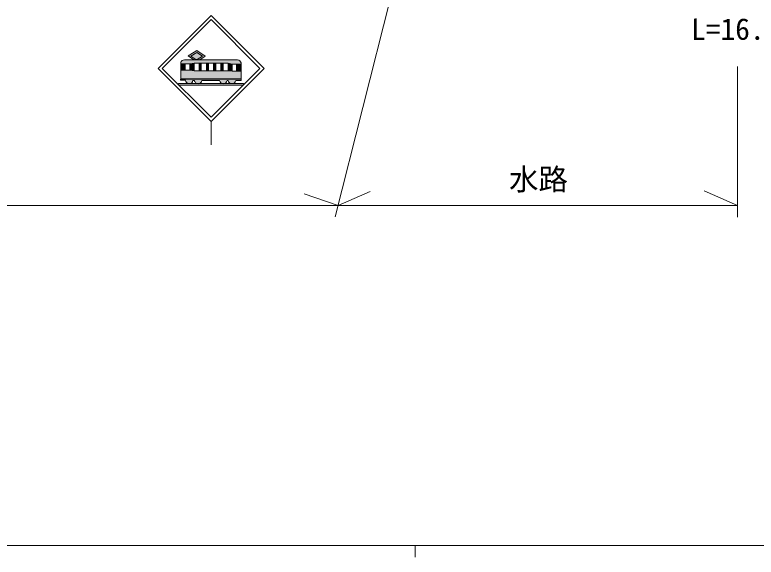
# Model space of a CAD drawing. Units: millimetres, scale not verified. Extents: x 40000 to 680000, y 20000 to 380000.
# Drawn here: x 434039 to 496952, y 204000 to 250041 of the extents above; entities that cross this region are included whole.
import ezdxf
from ezdxf.enums import TextEntityAlignment as Align

# ---------------------------------------------------------------- set-up
doc = ezdxf.new("R2010")
doc.units = ezdxf.units.MM
doc.header["$LTSCALE"] = 1000
for name, color, linetype, lineweight in [('M-STR-HTXT', 7, 'Continuous', 13), ('M-STR-STRC', 7, 'Continuous', 13), ('M-TTL-BAND', 7, 'Continuous', 13)]:
    doc.layers.add(name, color=color, linetype=linetype, lineweight=lineweight)
doc.styles.add('ＭＳ ゴシック', font='')
doc.styles.get('ＭＳ ゴシック').set_extended_font_data('MS Gothic')

msp = doc.modelspace()

# ---------------------------------------------------------------- hatches: boundary and pattern name
at = {"layer": 'M-STR-STRC'}
for points in [[(449731, 246225), (450203, 246518), (449488, 247019), (448747, 246559), (449234, 246218)], [(450909, 245931), (451097, 245931), (451531, 245931), (451710, 245931), (452144, 245931), (452495, 245856), (452852, 245856), (453252, 245856), (453252, 245973), (453248, 245981), (453244, 245988), (453239, 245996), (453235, 246004), (453230, 246011), (453225, 246018), (453220, 246026), (453215, 246033), (453210, 246040), (453204, 246047), (453199, 246054), (453193, 246061), (453188, 246068), (453182, 246074), (453176, 246081), (453170, 246088), (453164, 246094), (453157, 246100), (453151, 246106), (453144, 246112), (453138, 246118), (453131, 246124), (453124, 246130), (453117, 246135), (453110, 246141), (453103, 246146), (453096, 246151), (453089, 246156), (453082, 246161), (453074, 246166), (453067, 246171), (453059, 246175), (453051, 246180), (453044, 246184), (453036, 246188), (453028, 246192), (453020, 246196), (453012, 246200), (453004, 246203), (452996, 246207), (452987, 246210), (452979, 246213), (452971, 246216), (452962, 246219), (452954, 246222), (452945, 246224), (452942, 246225), (449731, 246225), (449234, 246218), (448433, 246218), (448427, 246218), (448422, 246218), (448416, 246218), (448411, 246218), (448405, 246218), (448400, 246218), (448394, 246217), (448389, 246217), (448383, 246216), (448378, 246215), (448372, 246215), (448367, 246214), (448361, 246213), (448356, 246212), (448351, 246211), (448345, 246209), (448340, 246208), (448335, 246207), (448329, 246205), (448324, 246203), (448319, 246202), (448314, 246200), (448308, 246198), (448303, 246196), (448298, 246194), (448293, 246192), (448288, 246189), (448283, 246187), (448278, 246185), (448273, 246182), (448268, 246180), (448263, 246177), (448259, 246174), (448254, 246171), (448249, 246168), (448245, 246165), (448240, 246162), (448236, 246159), (448231, 246156), (448227, 246152), (448222, 246149), (448218, 246146), (448214, 246142), (448210, 246138), (448206, 246135), (448202, 246131), (448198, 246127), (448194, 246123), (448190, 246119), (448186, 246115), (448183, 246111), (448179, 246107), (448175, 246103), (448172, 246098), (448169, 246094), (448165, 246089), (448162, 246085), (448159, 246080), (448156, 246076), (448153, 246071), (448150, 246067), (448147, 246062), (448144, 246057), (448142, 246052), (448139, 246047), (448137, 246042), (448134, 246037), (448132, 246032), (448130, 246027), (448128, 246022), (448125, 246017), (448123, 246012), (448122, 246007), (448120, 246002), (448118, 245996), (448117, 245991), (448115, 245987), (448115, 245892), (448494, 245892), (448884, 245892), (449257, 245931), (449691, 245931), (449861, 245931), (450295, 245931), (450475, 245931)], [(448494, 245351), (448494, 245892), (448115, 245892), (448115, 245351)], [(449257, 245299), (449257, 245931), (448884, 245892), (448884, 245351)], [(449861, 245299), (449861, 245931), (449691, 245931), (449691, 245299)], [(450475, 245299), (450475, 245931), (450295, 245931), (450295, 245299)], [(451097, 245299), (451097, 245931), (450909, 245931), (450909, 245299)], [(451710, 245299), (451710, 245931), (451531, 245931), (451531, 245299)], [(452495, 245259), (452495, 245856), (452144, 245931), (452144, 245299)], [(453252, 245259), (453252, 245856), (452852, 245856), (452852, 245259)], [(453252, 244609), (453252, 245259), (452852, 245259), (452495, 245259), (452144, 245299), (451710, 245299), (451531, 245299), (451097, 245299), (450909, 245299), (450475, 245299), (450295, 245299), (449861, 245299), (449691, 245299), (449257, 245299), (448884, 245351), (448494, 245351), (448115, 245351), (448115, 244609)], [(453406, 244060), (453447, 244100), (453447, 244197), (452469, 244197), (452466, 244197), (452460, 244197), (452455, 244197), (451758, 244197), (451758, 244197), (451752, 244196), (451747, 244196), (451741, 244196), (451735, 244196), (451730, 244196), (451724, 244197), (451718, 244197), (449619, 244197), (449616, 244197), (449611, 244196), (449605, 244196), (449599, 244196), (449593, 244196), (449588, 244196), (449582, 244196), (449576, 244196), (449571, 244197), (448847, 244197), (448845, 244197), (448839, 244197), (448834, 244197), (448828, 244197), (447935, 244197), (447935, 244101), (447976, 244060)], [(448828, 244197), (448847, 244197), (448852, 244197), (448858, 244197), (448863, 244198), (448869, 244198), (448874, 244199), (448880, 244200), (448885, 244200), (448891, 244201), (448896, 244202), (448902, 244203), (448907, 244204), (448913, 244206), (448918, 244207), (448924, 244208), (448929, 244210), (448934, 244212), (448939, 244213), (448945, 244215), (448950, 244217), (448955, 244219), (448960, 244221), (448965, 244223), (448971, 244226), (448976, 244228), (448981, 244231), (448985, 244233), (448990, 244236), (448995, 244238), (449000, 244241), (449005, 244244), (449010, 244247), (449014, 244250), (449019, 244253), (449023, 244256), (449028, 244260), (449032, 244263), (449037, 244267), (449041, 244270), (449045, 244274), (449049, 244277), (449054, 244281), (449058, 244285), (449062, 244289), (449066, 244293), (449069, 244297), (449073, 244301), (449077, 244305), (449081, 244309), (449084, 244313), (449088, 244318), (449091, 244322), (449094, 244327), (449098, 244331), (449101, 244336), (449104, 244340), (449107, 244345), (449110, 244350), (449113, 244354), (449115, 244359), (449118, 244364), (449121, 244369), (449123, 244374), (449126, 244379), (449128, 244384), (449130, 244389), (449132, 244394), (449134, 244399), (449136, 244405), (449138, 244410), (449140, 244415), (449142, 244420), (449143, 244426), (449145, 244431), (449146, 244436), (449148, 244442), (449149, 244447), (449150, 244453), (449151, 244458), (449152, 244464), (449153, 244469), (449154, 244475), (449154, 244479), (449270, 244479), (449271, 244474), (449271, 244468), (449273, 244462), (449274, 244457), (449275, 244451), (449276, 244446), (449278, 244440), (449279, 244435), (449281, 244429), (449282, 244424), (449284, 244418), (449286, 244413), (449288, 244407), (449290, 244402), (449292, 244397), (449295, 244391), (449297, 244386), (449299, 244381), (449302, 244376), (449305, 244371), (449307, 244366), (449310, 244361), (449313, 244356), (449316, 244351), (449319, 244346), (449322, 244341), (449326, 244337), (449329, 244332), (449332, 244327), (449336, 244323), (449339, 244318), (449343, 244314), (449347, 244309), (449350, 244305), (449354, 244301), (449358, 244297), (449362, 244293), (449366, 244289), (449370, 244285), (449375, 244281), (449379, 244277), (449383, 244273), (449388, 244270), (449392, 244266), (449397, 244263), (449401, 244259), (449406, 244256), (449411, 244253), (449415, 244249), (449420, 244246), (449425, 244243), (449430, 244240), (449435, 244237), (449440, 244235), (449445, 244232), (449450, 244230), (449455, 244227), (449461, 244225), (449466, 244222), (449471, 244220), (449476, 244218), (449482, 244216), (449487, 244214), (449493, 244212), (449498, 244210), (449504, 244209), (449509, 244207), (449515, 244206), (449520, 244205), (449526, 244203), (449531, 244202), (449537, 244201), (449543, 244200), (449548, 244199), (449554, 244198), (449560, 244198), (449565, 244197), (449571, 244197), (449619, 244197), (449625, 244197), (449631, 244198), (449636, 244199), (449642, 244199), (449648, 244200), (449653, 244201), (449659, 244202), (449665, 244203), (449670, 244205), (449676, 244206), (449681, 244207), (449687, 244209), (449692, 244211), (449698, 244212), (449703, 244214), (449709, 244216), (449714, 244218), (449719, 244220), (449725, 244223), (449730, 244225), (449735, 244227), (449740, 244230), (449745, 244232), (449750, 244235), (449755, 244238), (449760, 244241), (449765, 244244), (449770, 244247), (449775, 244250), (449780, 244253), (449784, 244256), (449789, 244259), (449794, 244263), (449798, 244266), (449803, 244270), (449807, 244274), (449811, 244277), (449816, 244281), (449820, 244285), (449824, 244289), (449828, 244293), (449832, 244297), (449836, 244301), (449840, 244306), (449844, 244310), (449847, 244314), (449851, 244319), (449855, 244323), (449858, 244328), (449861, 244332), (449865, 244337), (449868, 244342), (449871, 244347), (449874, 244351), (449877, 244356), (449880, 244361), (449883, 244366), (449885, 244371), (449888, 244376), (449891, 244382), (449893, 244387), (449895, 244392), (449898, 244397), (449900, 244403), (449902, 244408), (449904, 244413), (449906, 244419), (449908, 244424), (449909, 244430), (449911, 244435), (449912, 244441), (449914, 244446), (449915, 244452), (449916, 244457), (449917, 244463), (449918, 244469), (449919, 244472), (451420, 244472), (451420, 244467), (451421, 244461), (451422, 244456), (451424, 244450), (451425, 244445), (451426, 244439), (451428, 244434), (451429, 244428), (451431, 244423), (451432, 244417), (451434, 244412), (451436, 244407), (451438, 244402), (451440, 244396), (451442, 244391), (451445, 244386), (451447, 244381), (451449, 244376), (451452, 244371), (451455, 244366), (451457, 244361), (451460, 244356), (451463, 244351), (451466, 244347), (451469, 244342), (451472, 244337), (451475, 244332), (451479, 244328), (451482, 244323), (451485, 244319), (451489, 244315), (451492, 244310), (451496, 244306), (451500, 244302), (451504, 244298), (451508, 244294), (451511, 244290), (451516, 244286), (451520, 244282), (451524, 244278), (451528, 244274), (451532, 244271), (451537, 244267), (451541, 244264), (451545, 244260), (451550, 244257), (451555, 244254), (451559, 244251), (451564, 244247), (451569, 244244), (451574, 244242), (451578, 244239), (451583, 244236), (451588, 244233), (451593, 244231), (451598, 244228), (451603, 244226), (451608, 244224), (451614, 244221), (451619, 244219), (451624, 244217), (451629, 244215), (451635, 244213), (451640, 244212), (451645, 244210), (451651, 244208), (451656, 244207), (451662, 244205), (451667, 244204), (451673, 244203), (451678, 244202), (451684, 244201), (451689, 244200), (451695, 244199), (451700, 244198), (451706, 244198), (451711, 244197), (451717, 244197), (451718, 244197), (451758, 244197), (451764, 244197), (451769, 244198), (451775, 244198), (451780, 244199), (451786, 244200), (451792, 244201), (451797, 244202), (451803, 244203), (451808, 244204), (451814, 244205), (451819, 244206), (451825, 244208), (451830, 244210), (451835, 244211), (451841, 244213), (451846, 244215), (451851, 244217), (451856, 244219), (451862, 244221), (451867, 244223), (451872, 244225), (451877, 244228), (451882, 244230), (451887, 244233), (451892, 244235), (451897, 244238), (451902, 244241), (451907, 244244), (451911, 244247), (451916, 244250), (451921, 244253), (451925, 244256), (451930, 244259), (451934, 244263), (451939, 244266), (451943, 244270), (451948, 244273), (451952, 244277), (451956, 244281), (451960, 244285), (451964, 244289), (451968, 244293), (451972, 244297), (451976, 244301), (451980, 244305), (451983, 244309), (451987, 244314), (451990, 244318), (451994, 244322), (451997, 244327), (452000, 244331), (452004, 244336), (452007, 244341), (452010, 244345), (452013, 244350), (452016, 244355), (452019, 244360), (452021, 244365), (452024, 244370), (452026, 244375), (452029, 244380), (452031, 244385), (452034, 244390), (452036, 244395), (452038, 244400), (452040, 244406), (452042, 244411), (452044, 244416), (452045, 244422), (452047, 244427), (452049, 244432), (452050, 244438), (452051, 244443), (452053, 244449), (452054, 244454), (452055, 244458), (452141, 244458), (452142, 244452), (452144, 244447), (452145, 244441), (452147, 244435), (452148, 244430), (452150, 244425), (452152, 244419), (452154, 244414), (452156, 244408), (452158, 244403), (452160, 244398), (452162, 244392), (452164, 244387), (452167, 244382), (452169, 244377), (452172, 244372), (452175, 244367), (452177, 244362), (452180, 244357), (452183, 244352), (452186, 244347), (452190, 244342), (452193, 244338), (452196, 244333), (452199, 244328), (452203, 244324), (452206, 244319), (452210, 244315), (452214, 244310), (452218, 244306), (452221, 244302), (452225, 244298), (452229, 244294), (452233, 244290), (452238, 244286), (452242, 244282), (452246, 244278), (452250, 244274), (452255, 244271), (452259, 244267), (452264, 244264), (452268, 244260), (452273, 244257), (452278, 244253), (452282, 244250), (452287, 244247), (452292, 244244), (452297, 244241), (452302, 244238), (452307, 244236), (452312, 244233), (452317, 244230), (452322, 244228), (452328, 244226), (452333, 244223), (452338, 244221), (452343, 244219), (452349, 244217), (452354, 244215), (452360, 244213), (452365, 244211), (452371, 244210), (452376, 244208), (452382, 244207), (452387, 244205), (452393, 244204), (452398, 244203), (452404, 244202), (452410, 244201), (452415, 244200), (452421, 244199), (452427, 244199), (452432, 244198), (452438, 244198), (452444, 244197), (452449, 244197), (452455, 244197), (452469, 244197), (452475, 244197), (452481, 244197), (452487, 244198), (452492, 244198), (452498, 244199), (452504, 244199), (452509, 244200), (452515, 244201), (452521, 244202), (452526, 244203), (452532, 244204), (452537, 244205), (452543, 244207), (452549, 244208), (452554, 244210), (452560, 244212), (452565, 244213), (452570, 244215), (452576, 244217), (452581, 244219), (452586, 244221), (452592, 244223), (452597, 244226), (452602, 244228), (452607, 244231), (452612, 244233), (452618, 244236), (452623, 244239), (452628, 244241), (452632, 244244), (452637, 244247), (452642, 244251), (452647, 244254), (452652, 244257), (452656, 244260), (452661, 244264), (452665, 244267), (452670, 244271), (452674, 244274), (452679, 244278), (452683, 244282), (452687, 244286), (452691, 244290), (452695, 244294), (452699, 244298), (452703, 244302), (452707, 244306), (452711, 244311), (452714, 244315), (452718, 244320), (452722, 244324), (452725, 244329), (452728, 244333), (452732, 244338), (452735, 244343), (452738, 244347), (452741, 244352), (452744, 244357), (452747, 244362), (452750, 244367), (452752, 244372), (452755, 244377), (452758, 244382), (452760, 244388), (452762, 244393), (452765, 244398), (452767, 244403), (452769, 244409), (452771, 244414), (452773, 244419), (452775, 244425), (452776, 244430), (452778, 244436), (452779, 244441), (452781, 244447), (452782, 244452), (452783, 244458), (453238, 244458), (453238, 244566), (448108, 244566), (448108, 244494), (448519, 244494), (448520, 244488), (448520, 244483), (448521, 244477), (448522, 244472), (448523, 244466), (448523, 244461), (448524, 244455), (448526, 244450), (448527, 244444), (448528, 244439), (448529, 244433), (448531, 244428), (448532, 244423), (448534, 244417), (448536, 244412), (448538, 244407), (448540, 244402), (448542, 244397), (448544, 244391), (448546, 244386), (448548, 244381), (448551, 244376), (448553, 244371), (448556, 244366), (448558, 244361), (448561, 244357), (448564, 244352), (448567, 244347), (448570, 244342), (448573, 244338), (448576, 244333), (448579, 244329), (448583, 244324), (448586, 244320), (448589, 244315), (448593, 244311), (448597, 244307), (448600, 244303), (448604, 244298), (448608, 244294), (448612, 244290), (448616, 244287), (448620, 244283), (448624, 244279), (448628, 244275), (448632, 244272), (448636, 244268), (448641, 244265), (448645, 244261), (448650, 244258), (448654, 244255), (448659, 244251), (448663, 244248), (448668, 244245), (448673, 244242), (448678, 244240), (448682, 244237), (448687, 244234), (448692, 244232), (448697, 244229), (448702, 244227), (448707, 244224), (448712, 244222), (448718, 244220), (448723, 244218), (448728, 244216), (448733, 244214), (448739, 244212), (448744, 244211), (448749, 244209), (448755, 244208), (448760, 244206), (448765, 244205), (448771, 244204), (448776, 244203), (448782, 244202), (448787, 244201), (448793, 244200), (448798, 244199), (448804, 244198), (448809, 244198), (448815, 244197), (448820, 244197), (448826, 244197)]]:
    msp.add_hatch(color=256, dxfattribs=at).paths.add_polyline_path(points)

# ---------------------------------------------------------------- linework, layer by layer
at = {"layer": 'M-STR-HTXT'}
for p, q in [((467204, 256499), (461232, 232886)), ((495381, 245659), (495381, 232856)), ((461477, 233856), (458586, 234843)), ((461477, 233856), (464194, 235049)), ((495381, 233856), (492551, 235113)), ((376028, 233856), (461477, 233856)), ((461477, 233856), (495381, 233856))]:
    msp.add_line(p, q, dxfattribs=at)
at = {"layer": 'M-STR-STRC'}
for p, q in [((446191, 245492), (450691, 249992)), ((455191, 245491), (450691, 249992)), ((446544, 245492), (450691, 249638)), ((454838, 245491), (450691, 249638)), ((448747, 246559), (449488, 247019)), ((448982, 246542), (449488, 246856)), ((449488, 247019), (450203, 246518)), ((449488, 246856), (449968, 246520)), ((448433, 246218), (449234, 246218)), ((449234, 246218), (448747, 246559)), ((448982, 246542), (449411, 246241)), ((449234, 246218), (449731, 246225)), ((449411, 246241), (449520, 246241)), ((449520, 246241), (449968, 246520)), ((449731, 246225), (450203, 246518)), ((449731, 246225), (452942, 246225)), ((446191, 245492), (450691, 240991)), ((446544, 245492), (450691, 241344)), ((448115, 244609), (448115, 245987)), ((448494, 245892), (448115, 245892)), ((448494, 245351), (448494, 245892)), ((448494, 245892), (448884, 245892)), ((448884, 245892), (449257, 245931)), ((448884, 245892), (448884, 245351)), ((449257, 245931), (449691, 245931)), ((449257, 245299), (449257, 245931)), ((449691, 245931), (449691, 245299)), ((449691, 245931), (449861, 245931)), ((449861, 245931), (450295, 245931)), ((449861, 245299), (449861, 245931)), ((450295, 245931), (450295, 245299)), ((450295, 245931), (450475, 245931)), ((450475, 245931), (450909, 245931)), ((450475, 245299), (450475, 245931)), ((450691, 241344), (454838, 245491)), ((450691, 240991), (455191, 245491)), ((450909, 245931), (451097, 245931)), ((450909, 245931), (450909, 245299)), ((451097, 245931), (451531, 245931)), ((451097, 245299), (451097, 245931)), ((451531, 245931), (451531, 245299)), ((451531, 245931), (451710, 245931)), ((451710, 245931), (452144, 245931)), ((451710, 245299), (451710, 245931)), ((452495, 245856), (452144, 245931)), ((452144, 245931), (452144, 245299)), ((452495, 245856), (452852, 245856)), ((452495, 245259), (452495, 245856)), ((452852, 245856), (453252, 245856)), ((452852, 245856), (452852, 245259)), ((453252, 245973), (453252, 244609)), ((448494, 245351), (448115, 245351)), ((448884, 245351), (448494, 245351)), ((448884, 245351), (449257, 245299)), ((449691, 245299), (449257, 245299)), ((449691, 245299), (449861, 245299)), ((450295, 245299), (449861, 245299)), ((450295, 245299), (450475, 245299)), ((450909, 245299), (450475, 245299)), ((450909, 245299), (451097, 245299)), ((451531, 245299), (451097, 245299)), ((451531, 245299), (451710, 245299)), ((452144, 245299), (451710, 245299)), ((452144, 245299), (452495, 245259)), ((452852, 245259), (452495, 245259)), ((452852, 245259), (453252, 245259)), ((447935, 244197), (453447, 244197)), ((447935, 244060), (447935, 244197)), ((448108, 244566), (453238, 244566)), ((448108, 244566), (448108, 244494)), ((448108, 244494), (448519, 244494)), ((448115, 244609), (453252, 244609)), ((449154, 244479), (449270, 244479)), ((449919, 244472), (451420, 244472)), ((452055, 244458), (452141, 244458)), ((452783, 244458), (453238, 244458)), ((453238, 244458), (453238, 244566)), ((453447, 244197), (453447, 244060)), ((453447, 244060), (447935, 244060)), ((450691, 240991), (450691, 238991))]:
    msp.add_line(p, q, dxfattribs=at)
for centre, radius, start, end in [((448420, 245902), 316, 87.65766, 164.39708), ((452803, 245737), 508, 27.6464, 74.06562), ((448838, 244516), 319, 183.90796, 353.48813), ((449595, 244524), 328, 187.84541, 350.8814), ((451738, 244518), 322, 188.21594, 349.18015), ((452462, 244525), 328, 191.78318, 348.21682)]:
    msp.add_arc(centre, radius, start, end, dxfattribs=at)
at = {"layer": 'M-TTL-BAND'}
for p, q in [((40000, 205000), (579000, 205000)), ((468000, 205000), (468000, 204000))]:
    msp.add_line(p, q, dxfattribs=at)

# ---------------------------------------------------------------- texts
at = {"layer": 'M-STR-HTXT', "style": 'ＭＳ ゴシック'}
msp.add_text('L=16.0\u3000Φ=400', height=1833, rotation=0.313, dxfattribs=at).set_placement((491439, 247344), align=Align.BOTTOM_LEFT)
msp.add_text('水路', height=1833, dxfattribs=at).set_placement((475977, 234607), align=Align.BOTTOM_LEFT)

doc.saveas('drawing.dxf')
